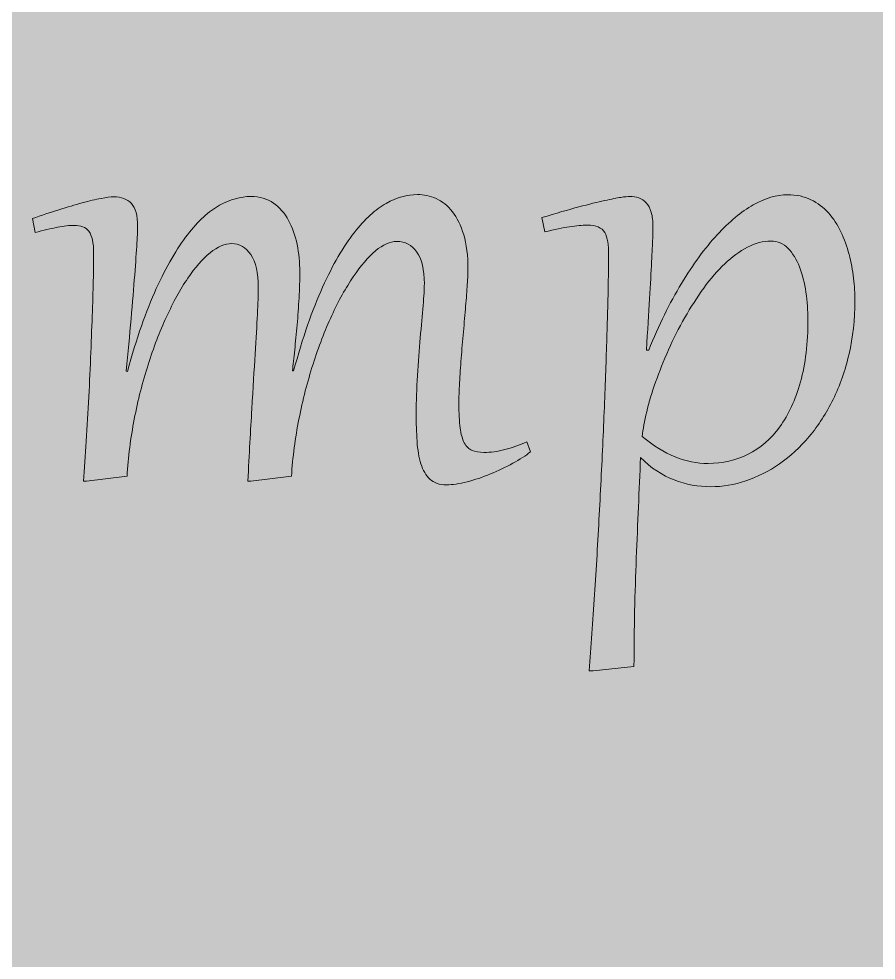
# Model space of a CAD drawing. Extents: x -4214 to -1795, y -2227 to -856.
# Drawn here: x -2898.6 to -2809.6, y -1786.5 to -1688.8 of the extents above; entities that cross this region are included whole.
import ezdxf

# ---------------------------------------------------------------- set-up
doc = ezdxf.new("R2010")
doc.units = 0
doc.header["$MEASUREMENT"] = 0
doc.layers.add('Layer 1', color=7, linetype='Continuous')

# ---------------------------------------------------------------- blocks, each defined once
blk = doc.blocks.new('block 14')
at = {"layer": 'Layer 1', "true_color": 0x2a3f49}
h = blk.add_hatch(color=149, dxfattribs=at)
h.dxf.hatch_style = 2
edge = h.paths.add_edge_path()
edge.add_spline(control_points=[(-2897.211, -1709.502), (-2896.259, -1709.169), (-2895.343, -1708.862), (-2894.462, -1708.586), (-2893.584, -1708.314), (-2892.775, -1708.074), (-2892.038, -1707.874), (-2891.298, -1707.669), (-2890.648, -1707.516), (-2890.082, -1707.408), (-2889.519, -1707.301), (-2889.076, -1707.249), (-2888.753, -1707.249), (-2887.975, -1707.249), (-2887.368, -1707.48), (-2886.931, -1707.941), (-2886.496, -1708.406), (-2886.278, -1709.2), (-2886.278, -1710.331), (-2886.278, -1710.598), (-2886.304, -1711.171), (-2886.357, -1712.052), (-2886.411, -1712.932), (-2886.488, -1714.033), (-2886.588, -1715.364), (-2886.69, -1716.695), (-2886.813, -1718.211), (-2886.961, -1719.916), (-2887.11, -1721.621), (-2887.276, -1723.433), (-2887.466, -1725.353), (-2887.466, -1725.353), (-2887.343, -1725.373), (-2887.343, -1725.373), (-2886.403, -1721.964), (-2885.405, -1719.102), (-2884.343, -1716.782), (-2883.283, -1714.468), (-2882.203, -1712.6), (-2881.102, -1711.176), (-2880.001, -1709.753), (-2878.893, -1708.734), (-2877.779, -1708.125), (-2876.663, -1707.516), (-2875.583, -1707.208), (-2874.536, -1707.208), (-2873.609, -1707.208), (-2872.823, -1707.439), (-2872.181, -1707.894), (-2871.535, -1708.35), (-2871.011, -1708.949), (-2870.609, -1709.686), (-2870.207, -1710.424), (-2869.91, -1711.258), (-2869.723, -1712.19), (-2869.534, -1713.127), (-2869.441, -1714.074), (-2869.441, -1715.042), (-2869.441, -1715.886), (-2869.467, -1716.782), (-2869.521, -1717.73), (-2869.575, -1718.677), (-2869.641, -1719.609), (-2869.723, -1720.53), (-2869.802, -1721.452), (-2869.887, -1722.322), (-2869.974, -1723.146), (-2870.061, -1723.976), (-2870.138, -1724.698), (-2870.207, -1725.312), (-2870.207, -1725.312), (-2870.084, -1725.333), (-2870.084, -1725.333), (-2869.145, -1721.872), (-2868.141, -1718.963), (-2867.074, -1716.624), (-2866.006, -1714.279), (-2864.921, -1712.395), (-2863.812, -1710.971), (-2862.704, -1709.553), (-2861.593, -1708.534), (-2860.479, -1707.925), (-2859.366, -1707.311), (-2858.283, -1707.009), (-2857.236, -1707.009), (-2856.565, -1707.009), (-2855.915, -1707.147), (-2855.283, -1707.429), (-2854.653, -1707.71), (-2854.092, -1708.166), (-2853.601, -1708.79), (-2853.112, -1709.415), (-2852.718, -1710.214), (-2852.423, -1711.197), (-2852.129, -1712.175), (-2851.98, -1713.357), (-2851.98, -1714.74), (-2851.98, -1715.129), (-2852.003, -1715.661), (-2852.049, -1716.342), (-2852.098, -1717.018), (-2852.154, -1717.776), (-2852.221, -1718.605), (-2852.29, -1719.44), (-2852.367, -1720.32), (-2852.454, -1721.257), (-2852.541, -1722.189), (-2852.618, -1723.105), (-2852.684, -1724.001), (-2852.753, -1724.902), (-2852.81, -1725.757), (-2852.856, -1726.572), (-2852.905, -1727.386), (-2852.928, -1728.087), (-2852.928, -1728.676), (-2852.928, -1729.725), (-2852.884, -1730.575), (-2852.797, -1731.236), (-2852.707, -1731.891), (-2852.564, -1732.413), (-2852.362, -1732.792), (-2852.162, -1733.176), (-2851.893, -1733.437), (-2851.558, -1733.581), (-2851.223, -1733.719), (-2850.813, -1733.79), (-2850.329, -1733.79), (-2849.63, -1733.79), (-2848.906, -1733.693), (-2848.153, -1733.499), (-2847.403, -1733.304), (-2846.643, -1733.033), (-2845.878, -1732.685), (-2845.878, -1732.685), (-2845.496, -1733.729), (-2845.496, -1733.729), (-2845.98, -1734.118), (-2846.589, -1734.517), (-2847.329, -1734.917), (-2848.066, -1735.321), (-2848.842, -1735.69), (-2849.653, -1736.028), (-2850.467, -1736.361), (-2851.276, -1736.632), (-2852.08, -1736.842), (-2852.887, -1737.052), (-2853.598, -1737.154), (-2854.215, -1737.154), (-2854.94, -1737.154), (-2855.51, -1736.96), (-2855.928, -1736.57), (-2856.342, -1736.181), (-2856.655, -1735.649), (-2856.865, -1734.978), (-2857.072, -1734.308), (-2857.205, -1733.524), (-2857.267, -1732.623), (-2857.328, -1731.722), (-2857.356, -1730.76), (-2857.356, -1729.725), (-2857.356, -1728.476), (-2857.313, -1727.165), (-2857.226, -1725.798), (-2857.139, -1724.426), (-2857.041, -1723.126), (-2856.934, -1721.887), (-2856.826, -1720.653), (-2856.729, -1719.537), (-2856.642, -1718.539), (-2856.555, -1717.535), (-2856.511, -1716.782), (-2856.511, -1716.27), (-2856.511, -1714.806), (-2856.77, -1713.711), (-2857.287, -1712.978), (-2857.804, -1712.246), (-2858.506, -1711.878), (-2859.391, -1711.878), (-2860.075, -1711.878), (-2860.804, -1712.205), (-2861.577, -1712.856), (-2862.348, -1713.506), (-2863.121, -1714.407), (-2863.892, -1715.543), (-2864.665, -1716.685), (-2865.41, -1718.032), (-2866.129, -1719.583), (-2866.846, -1721.134), (-2867.493, -1722.814), (-2868.072, -1724.626), (-2868.648, -1726.438), (-2869.134, -1728.338), (-2869.531, -1730.319), (-2869.928, -1732.295), (-2870.186, -1734.282), (-2870.307, -1736.268), (-2870.307, -1736.268), (-2874.515, -1736.791), (-2874.515, -1736.791), (-2874.515, -1736.791), (-2874.838, -1736.77), (-2874.838, -1736.77), (-2874.689, -1733.954), (-2874.554, -1731.456), (-2874.426, -1729.28), (-2874.298, -1727.104), (-2874.182, -1725.205), (-2874.083, -1723.582), (-2873.983, -1721.959), (-2873.901, -1720.581), (-2873.842, -1719.455), (-2873.781, -1718.323), (-2873.75, -1717.392), (-2873.75, -1716.654), (-2873.75, -1715.149), (-2874.008, -1714.013), (-2874.525, -1713.25), (-2875.043, -1712.487), (-2875.703, -1712.103), (-2876.509, -1712.103), (-2877.221, -1712.103), (-2877.969, -1712.42), (-2878.754, -1713.06), (-2879.54, -1713.695), (-2880.316, -1714.581), (-2881.081, -1715.707), (-2881.847, -1716.834), (-2882.581, -1718.165), (-2883.285, -1719.706), (-2883.992, -1721.242), (-2884.629, -1722.901), (-2885.2, -1724.687), (-2885.771, -1726.474), (-2886.247, -1728.353), (-2886.629, -1730.329), (-2887.013, -1732.301), (-2887.264, -1734.282), (-2887.384, -1736.268), (-2887.384, -1736.268), (-2891.592, -1736.791), (-2891.592, -1736.791), (-2891.592, -1736.791), (-2891.915, -1736.77), (-2891.915, -1736.77), (-2891.807, -1735.495), (-2891.708, -1734.108), (-2891.613, -1732.603), (-2891.521, -1731.097), (-2891.431, -1729.572), (-2891.352, -1728.02), (-2891.272, -1726.469), (-2891.201, -1724.933), (-2891.139, -1723.407), (-2891.08, -1721.887), (-2891.027, -1720.464), (-2890.978, -1719.143), (-2890.932, -1717.817), (-2890.899, -1716.634), (-2890.878, -1715.584), (-2890.858, -1714.54), (-2890.847, -1713.711), (-2890.847, -1713.106), (-2890.847, -1712.559), (-2890.888, -1712.093), (-2890.97, -1711.719), (-2891.05, -1711.345), (-2891.175, -1711.043), (-2891.341, -1710.823), (-2891.51, -1710.603), (-2891.72, -1710.444), (-2891.976, -1710.352), (-2892.232, -1710.255), (-2892.534, -1710.209), (-2892.883, -1710.209), (-2893.366, -1710.209), (-2893.942, -1710.275), (-2894.613, -1710.408), (-2895.286, -1710.547), (-2896.052, -1710.726), (-2896.909, -1710.956), (-2896.909, -1710.956), (-2897.211, -1709.502), (-2897.211, -1709.502)], knot_values=[0, 0, 0, 0, 1, 1, 1, 2, 2, 2, 3, 3, 3, 4, 4, 4, 5, 5, 5, 6, 6, 6, 7, 7, 7, 8, 8, 8, 9, 9, 9, 10, 10, 10, 11, 11, 11, 12, 12, 12, 13, 13, 13, 14, 14, 14, 15, 15, 15, 16, 16, 16, 17, 17, 17, 18, 18, 18, 19, 19, 19, 20, 20, 20, 21, 21, 21, 22, 22, 22, 23, 23, 23, 24, 24, 24, 25, 25, 25, 26, 26, 26, 27, 27, 27, 28, 28, 28, 29, 29, 29, 30, 30, 30, 31, 31, 31, 32, 32, 32, 33, 33, 33, 34, 34, 34, 35, 35, 35, 36, 36, 36, 37, 37, 37, 38, 38, 38, 39, 39, 39, 40, 40, 40, 41, 41, 41, 42, 42, 42, 43, 43, 43, 44, 44, 44, 45, 45, 45, 46, 46, 46, 47, 47, 47, 48, 48, 48, 49, 49, 49, 50, 50, 50, 51, 51, 51, 52, 52, 52, 53, 53, 53, 54, 54, 54, 55, 55, 55, 56, 56, 56, 57, 57, 57, 58, 58, 58, 59, 59, 59, 60, 60, 60, 61, 61, 61, 62, 62, 62, 63, 63, 63, 64, 64, 64, 65, 65, 65, 66, 66, 66, 67, 67, 67, 68, 68, 68, 69, 69, 69, 70, 70, 70, 71, 71, 71, 72, 72, 72, 73, 73, 73, 74, 74, 74, 75, 75, 75, 76, 76, 76, 77, 77, 77, 78, 78, 78, 79, 79, 79, 80, 80, 80, 81, 81, 81, 82, 82, 82, 83, 83, 83, 84, 84, 84, 85, 85, 85, 86, 86, 86, 87, 87, 87, 88, 88, 88, 89, 89, 89, 90, 90, 90, 91, 91, 91, 92, 92, 92, 93, 93, 93, 94, 94, 94, 94], degree=3, periodic=1)
h = blk.add_hatch(color=149, dxfattribs=at)
h.dxf.hatch_style = 2
edge = h.paths.add_edge_path()
edge.add_spline(control_points=[(-2844.311, -1709.405), (-2842.808, -1708.949), (-2841.526, -1708.575), (-2840.466, -1708.294), (-2839.404, -1708.012), (-2838.515, -1707.792), (-2837.796, -1707.633), (-2837.079, -1707.469), (-2836.513, -1707.357), (-2836.104, -1707.301), (-2835.694, -1707.239), (-2835.39, -1707.208), (-2835.187, -1707.208), (-2834.852, -1707.208), (-2834.537, -1707.26), (-2834.243, -1707.357), (-2833.946, -1707.459), (-2833.687, -1707.633), (-2833.467, -1707.874), (-2833.244, -1708.115), (-2833.073, -1708.442), (-2832.953, -1708.852), (-2832.832, -1709.261), (-2832.771, -1709.763), (-2832.771, -1710.367), (-2832.771, -1710.572), (-2832.781, -1710.966), (-2832.802, -1711.56), (-2832.822, -1712.149), (-2832.86, -1712.963), (-2832.912, -1714.002), (-2832.965, -1715.047), (-2833.037, -1716.322), (-2833.124, -1717.832), (-2833.211, -1719.342), (-2833.324, -1721.119), (-2833.457, -1723.157), (-2833.457, -1723.157), (-2833.214, -1723.177), (-2833.214, -1723.177), (-2832.167, -1720.571), (-2831.038, -1718.267), (-2829.822, -1716.26), (-2828.606, -1714.253), (-2827.372, -1712.564), (-2826.115, -1711.197), (-2824.861, -1709.825), (-2823.609, -1708.79), (-2822.36, -1708.084), (-2821.11, -1707.377), (-2819.923, -1707.029), (-2818.796, -1707.029), (-2817.882, -1707.029), (-2817.076, -1707.198), (-2816.38, -1707.541), (-2815.681, -1707.884), (-2815.074, -1708.34), (-2814.557, -1708.908), (-2814.04, -1709.482), (-2813.607, -1710.137), (-2813.257, -1710.884), (-2812.909, -1711.627), (-2812.627, -1712.405), (-2812.412, -1713.219), (-2812.197, -1714.033), (-2812.043, -1714.852), (-2811.949, -1715.687), (-2811.854, -1716.521), (-2811.808, -1717.3), (-2811.808, -1718.021), (-2811.808, -1719.998), (-2812.007, -1721.841), (-2812.412, -1723.561), (-2812.814, -1725.281), (-2813.364, -1726.853), (-2814.063, -1728.282), (-2814.762, -1729.715), (-2815.586, -1730.99), (-2816.541, -1732.121), (-2817.493, -1733.248), (-2818.522, -1734.2), (-2819.631, -1734.968), (-2820.739, -1735.741), (-2821.902, -1736.33), (-2823.115, -1736.739), (-2824.331, -1737.149), (-2825.549, -1737.354), (-2826.77, -1737.354), (-2828.073, -1737.354), (-2829.341, -1737.118), (-2830.577, -1736.652), (-2831.811, -1736.181), (-2832.973, -1735.403), (-2834.061, -1734.313), (-2834.21, -1737.687), (-2834.355, -1741.163), (-2834.504, -1744.757), (-2834.652, -1748.346), (-2834.732, -1752.099), (-2834.745, -1756.005), (-2834.745, -1756.005), (-2838.974, -1756.487), (-2838.974, -1756.487), (-2838.974, -1756.487), (-2839.398, -1756.466), (-2839.398, -1756.466), (-2839.196, -1753.957), (-2839.009, -1751.321), (-2838.833, -1748.561), (-2838.659, -1745.807), (-2838.497, -1743.037), (-2838.351, -1740.257), (-2838.203, -1737.477), (-2838.067, -1734.743), (-2837.947, -1732.05), (-2837.827, -1729.357), (-2837.727, -1726.833), (-2837.645, -1724.467), (-2837.566, -1722.102), (-2837.502, -1719.962), (-2837.453, -1718.032), (-2837.407, -1716.107), (-2837.384, -1714.509), (-2837.384, -1713.25), (-2837.384, -1712.738), (-2837.412, -1712.292), (-2837.463, -1711.908), (-2837.517, -1711.53), (-2837.622, -1711.207), (-2837.775, -1710.956), (-2837.932, -1710.7), (-2838.157, -1710.506), (-2838.451, -1710.378), (-2838.746, -1710.255), (-2839.135, -1710.188), (-2839.619, -1710.188), (-2840.115, -1710.188), (-2840.719, -1710.244), (-2841.431, -1710.352), (-2842.143, -1710.459), (-2843.003, -1710.639), (-2844.009, -1710.895), (-2844.009, -1710.895), (-2844.311, -1709.405), (-2844.311, -1709.405)], knot_values=[0, 0, 0, 0, 1, 1, 1, 2, 2, 2, 3, 3, 3, 4, 4, 4, 5, 5, 5, 6, 6, 6, 7, 7, 7, 8, 8, 8, 9, 9, 9, 10, 10, 10, 11, 11, 11, 12, 12, 12, 13, 13, 13, 14, 14, 14, 15, 15, 15, 16, 16, 16, 17, 17, 17, 18, 18, 18, 19, 19, 19, 20, 20, 20, 21, 21, 21, 22, 22, 22, 23, 23, 23, 24, 24, 24, 25, 25, 25, 26, 26, 26, 27, 27, 27, 28, 28, 28, 29, 29, 29, 30, 30, 30, 31, 31, 31, 32, 32, 32, 33, 33, 33, 34, 34, 34, 35, 35, 35, 36, 36, 36, 37, 37, 37, 38, 38, 38, 39, 39, 39, 40, 40, 40, 41, 41, 41, 42, 42, 42, 43, 43, 43, 44, 44, 44, 45, 45, 45, 46, 46, 46, 47, 47, 47, 48, 48, 48, 48], degree=3, periodic=1)
edge = h.paths.add_edge_path()
edge.add_spline(control_points=[(-2833.879, -1732.121), (-2832.738, -1733.089), (-2831.601, -1733.801), (-2830.467, -1734.256), (-2829.33, -1734.712), (-2828.194, -1734.937), (-2827.052, -1734.937), (-2825.549, -1734.937), (-2824.162, -1734.62), (-2822.895, -1733.985), (-2821.625, -1733.345), (-2820.532, -1732.393), (-2819.61, -1731.133), (-2818.691, -1729.869), (-2817.972, -1728.312), (-2817.455, -1726.449), (-2816.94, -1724.59), (-2816.682, -1722.435), (-2816.682, -1719.977), (-2816.682, -1719.061), (-2816.751, -1718.124), (-2816.892, -1717.156), (-2817.033, -1716.189), (-2817.255, -1715.313), (-2817.557, -1714.53), (-2817.859, -1713.741), (-2818.256, -1713.096), (-2818.745, -1712.594), (-2819.237, -1712.093), (-2819.831, -1711.842), (-2820.527, -1711.842), (-2821.346, -1711.842), (-2822.157, -1712.052), (-2822.964, -1712.477), (-2823.77, -1712.896), (-2824.551, -1713.47), (-2825.311, -1714.187), (-2826.069, -1714.903), (-2826.799, -1715.748), (-2827.495, -1716.716), (-2828.194, -1717.678), (-2828.852, -1718.702), (-2829.469, -1719.783), (-2830.086, -1720.868), (-2830.651, -1721.979), (-2831.161, -1723.126), (-2831.67, -1724.278), (-2832.118, -1725.394), (-2832.5, -1726.479), (-2832.883, -1727.57), (-2833.191, -1728.594), (-2833.426, -1729.561), (-2833.662, -1730.529), (-2833.813, -1731.384), (-2833.879, -1732.121)], knot_values=[0, 0, 0, 0, 1, 1, 1, 2, 2, 2, 3, 3, 3, 4, 4, 4, 5, 5, 5, 6, 6, 6, 7, 7, 7, 8, 8, 8, 9, 9, 9, 10, 10, 10, 11, 11, 11, 12, 12, 12, 13, 13, 13, 14, 14, 14, 15, 15, 15, 16, 16, 16, 17, 17, 17, 18, 18, 18, 18], degree=3, periodic=1)
at = {"layer": 'Layer 1', "lineweight": 0}
for points, knots in [([(-2897.211, -1709.502), (-2896.259, -1709.169), (-2895.343, -1708.862), (-2894.462, -1708.586), (-2893.584, -1708.314), (-2892.775, -1708.074), (-2892.038, -1707.874), (-2891.298, -1707.669), (-2890.648, -1707.516), (-2890.082, -1707.408), (-2889.519, -1707.301), (-2889.076, -1707.249), (-2888.753, -1707.249), (-2887.975, -1707.249), (-2887.368, -1707.48), (-2886.931, -1707.941), (-2886.496, -1708.406), (-2886.278, -1709.2), (-2886.278, -1710.331), (-2886.278, -1710.598), (-2886.304, -1711.171), (-2886.357, -1712.052), (-2886.411, -1712.932), (-2886.488, -1714.033), (-2886.588, -1715.364), (-2886.69, -1716.695), (-2886.813, -1718.211), (-2886.961, -1719.916), (-2887.11, -1721.621), (-2887.276, -1723.433), (-2887.466, -1725.353), (-2887.466, -1725.353), (-2887.343, -1725.373), (-2887.343, -1725.373), (-2886.403, -1721.964), (-2885.405, -1719.102), (-2884.343, -1716.782), (-2883.283, -1714.468), (-2882.203, -1712.6), (-2881.102, -1711.176), (-2880.001, -1709.753), (-2878.893, -1708.734), (-2877.779, -1708.125), (-2876.663, -1707.516), (-2875.583, -1707.208), (-2874.536, -1707.208), (-2873.609, -1707.208), (-2872.823, -1707.439), (-2872.181, -1707.894), (-2871.535, -1708.35), (-2871.011, -1708.949), (-2870.609, -1709.686), (-2870.207, -1710.424), (-2869.91, -1711.258), (-2869.723, -1712.19), (-2869.534, -1713.127), (-2869.441, -1714.074), (-2869.441, -1715.042), (-2869.441, -1715.886), (-2869.467, -1716.782), (-2869.521, -1717.73), (-2869.575, -1718.677), (-2869.641, -1719.609), (-2869.723, -1720.53), (-2869.802, -1721.452), (-2869.887, -1722.322), (-2869.974, -1723.146), (-2870.061, -1723.976), (-2870.138, -1724.698), (-2870.207, -1725.312), (-2870.207, -1725.312), (-2870.084, -1725.333), (-2870.084, -1725.333), (-2869.145, -1721.872), (-2868.141, -1718.963), (-2867.074, -1716.624), (-2866.006, -1714.279), (-2864.921, -1712.395), (-2863.812, -1710.971), (-2862.704, -1709.553), (-2861.593, -1708.534), (-2860.479, -1707.925), (-2859.366, -1707.311), (-2858.283, -1707.009), (-2857.236, -1707.009), (-2856.565, -1707.009), (-2855.915, -1707.147), (-2855.283, -1707.429), (-2854.653, -1707.71), (-2854.092, -1708.166), (-2853.601, -1708.79), (-2853.112, -1709.415), (-2852.718, -1710.214), (-2852.423, -1711.197), (-2852.129, -1712.175), (-2851.98, -1713.357), (-2851.98, -1714.74), (-2851.98, -1715.129), (-2852.003, -1715.661), (-2852.049, -1716.342), (-2852.098, -1717.018), (-2852.154, -1717.776), (-2852.221, -1718.605), (-2852.29, -1719.44), (-2852.367, -1720.32), (-2852.454, -1721.257), (-2852.541, -1722.189), (-2852.618, -1723.105), (-2852.684, -1724.001), (-2852.753, -1724.902), (-2852.81, -1725.757), (-2852.856, -1726.572), (-2852.905, -1727.386), (-2852.928, -1728.087), (-2852.928, -1728.676), (-2852.928, -1729.725), (-2852.884, -1730.575), (-2852.797, -1731.236), (-2852.707, -1731.891), (-2852.564, -1732.413), (-2852.362, -1732.792), (-2852.162, -1733.176), (-2851.893, -1733.437), (-2851.558, -1733.581), (-2851.223, -1733.719), (-2850.813, -1733.79), (-2850.329, -1733.79), (-2849.63, -1733.79), (-2848.906, -1733.693), (-2848.153, -1733.499), (-2847.403, -1733.304), (-2846.643, -1733.033), (-2845.878, -1732.685), (-2845.878, -1732.685), (-2845.496, -1733.729), (-2845.496, -1733.729), (-2845.98, -1734.118), (-2846.589, -1734.517), (-2847.329, -1734.917), (-2848.066, -1735.321), (-2848.842, -1735.69), (-2849.653, -1736.028), (-2850.467, -1736.361), (-2851.276, -1736.632), (-2852.08, -1736.842), (-2852.887, -1737.052), (-2853.598, -1737.154), (-2854.215, -1737.154), (-2854.94, -1737.154), (-2855.51, -1736.96), (-2855.928, -1736.57), (-2856.342, -1736.181), (-2856.655, -1735.649), (-2856.865, -1734.978), (-2857.072, -1734.308), (-2857.205, -1733.524), (-2857.267, -1732.623), (-2857.328, -1731.722), (-2857.356, -1730.76), (-2857.356, -1729.725), (-2857.356, -1728.476), (-2857.313, -1727.165), (-2857.226, -1725.798), (-2857.139, -1724.426), (-2857.041, -1723.126), (-2856.934, -1721.887), (-2856.826, -1720.653), (-2856.729, -1719.537), (-2856.642, -1718.539), (-2856.555, -1717.535), (-2856.511, -1716.782), (-2856.511, -1716.27), (-2856.511, -1714.806), (-2856.77, -1713.711), (-2857.287, -1712.978), (-2857.804, -1712.246), (-2858.506, -1711.878), (-2859.391, -1711.878), (-2860.075, -1711.878), (-2860.804, -1712.205), (-2861.577, -1712.856), (-2862.348, -1713.506), (-2863.121, -1714.407), (-2863.892, -1715.543), (-2864.665, -1716.685), (-2865.41, -1718.032), (-2866.129, -1719.583), (-2866.846, -1721.134), (-2867.493, -1722.814), (-2868.072, -1724.626), (-2868.648, -1726.438), (-2869.134, -1728.338), (-2869.531, -1730.319), (-2869.928, -1732.295), (-2870.186, -1734.282), (-2870.307, -1736.268), (-2870.307, -1736.268), (-2874.515, -1736.791), (-2874.515, -1736.791), (-2874.515, -1736.791), (-2874.838, -1736.77), (-2874.838, -1736.77), (-2874.689, -1733.954), (-2874.554, -1731.456), (-2874.426, -1729.28), (-2874.298, -1727.104), (-2874.182, -1725.205), (-2874.083, -1723.582), (-2873.983, -1721.959), (-2873.901, -1720.581), (-2873.842, -1719.455), (-2873.781, -1718.323), (-2873.75, -1717.392), (-2873.75, -1716.654), (-2873.75, -1715.149), (-2874.008, -1714.013), (-2874.525, -1713.25), (-2875.043, -1712.487), (-2875.703, -1712.103), (-2876.509, -1712.103), (-2877.221, -1712.103), (-2877.969, -1712.42), (-2878.754, -1713.06), (-2879.54, -1713.695), (-2880.316, -1714.581), (-2881.081, -1715.707), (-2881.847, -1716.834), (-2882.581, -1718.165), (-2883.285, -1719.706), (-2883.992, -1721.242), (-2884.629, -1722.901), (-2885.2, -1724.687), (-2885.771, -1726.474), (-2886.247, -1728.353), (-2886.629, -1730.329), (-2887.013, -1732.301), (-2887.264, -1734.282), (-2887.384, -1736.268), (-2887.384, -1736.268), (-2891.592, -1736.791), (-2891.592, -1736.791), (-2891.592, -1736.791), (-2891.915, -1736.77), (-2891.915, -1736.77), (-2891.807, -1735.495), (-2891.708, -1734.108), (-2891.613, -1732.603), (-2891.521, -1731.097), (-2891.431, -1729.572), (-2891.352, -1728.02), (-2891.272, -1726.469), (-2891.201, -1724.933), (-2891.139, -1723.407), (-2891.08, -1721.887), (-2891.027, -1720.464), (-2890.978, -1719.143), (-2890.932, -1717.817), (-2890.899, -1716.634), (-2890.878, -1715.584), (-2890.858, -1714.54), (-2890.847, -1713.711), (-2890.847, -1713.106), (-2890.847, -1712.559), (-2890.888, -1712.093), (-2890.97, -1711.719), (-2891.05, -1711.345), (-2891.175, -1711.043), (-2891.341, -1710.823), (-2891.51, -1710.603), (-2891.72, -1710.444), (-2891.976, -1710.352), (-2892.232, -1710.255), (-2892.534, -1710.209), (-2892.883, -1710.209), (-2893.366, -1710.209), (-2893.942, -1710.275), (-2894.613, -1710.408), (-2895.286, -1710.547), (-2896.052, -1710.726), (-2896.909, -1710.956), (-2896.909, -1710.956), (-2897.211, -1709.502), (-2897.211, -1709.502)], [0, 0, 0, 0, 1, 1, 1, 2, 2, 2, 3, 3, 3, 4, 4, 4, 5, 5, 5, 6, 6, 6, 7, 7, 7, 8, 8, 8, 9, 9, 9, 10, 10, 10, 11, 11, 11, 12, 12, 12, 13, 13, 13, 14, 14, 14, 15, 15, 15, 16, 16, 16, 17, 17, 17, 18, 18, 18, 19, 19, 19, 20, 20, 20, 21, 21, 21, 22, 22, 22, 23, 23, 23, 24, 24, 24, 25, 25, 25, 26, 26, 26, 27, 27, 27, 28, 28, 28, 29, 29, 29, 30, 30, 30, 31, 31, 31, 32, 32, 32, 33, 33, 33, 34, 34, 34, 35, 35, 35, 36, 36, 36, 37, 37, 37, 38, 38, 38, 39, 39, 39, 40, 40, 40, 41, 41, 41, 42, 42, 42, 43, 43, 43, 44, 44, 44, 45, 45, 45, 46, 46, 46, 47, 47, 47, 48, 48, 48, 49, 49, 49, 50, 50, 50, 51, 51, 51, 52, 52, 52, 53, 53, 53, 54, 54, 54, 55, 55, 55, 56, 56, 56, 57, 57, 57, 58, 58, 58, 59, 59, 59, 60, 60, 60, 61, 61, 61, 62, 62, 62, 63, 63, 63, 64, 64, 64, 65, 65, 65, 66, 66, 66, 67, 67, 67, 68, 68, 68, 69, 69, 69, 70, 70, 70, 71, 71, 71, 72, 72, 72, 73, 73, 73, 74, 74, 74, 75, 75, 75, 76, 76, 76, 77, 77, 77, 78, 78, 78, 79, 79, 79, 80, 80, 80, 81, 81, 81, 82, 82, 82, 83, 83, 83, 84, 84, 84, 85, 85, 85, 86, 86, 86, 87, 87, 87, 88, 88, 88, 89, 89, 89, 90, 90, 90, 91, 91, 91, 92, 92, 92, 93, 93, 93, 94, 94, 94, 94]), ([(-2844.311, -1709.405), (-2842.808, -1708.949), (-2841.526, -1708.575), (-2840.466, -1708.294), (-2839.404, -1708.012), (-2838.515, -1707.792), (-2837.796, -1707.633), (-2837.079, -1707.469), (-2836.513, -1707.357), (-2836.104, -1707.301), (-2835.694, -1707.239), (-2835.39, -1707.208), (-2835.187, -1707.208), (-2834.852, -1707.208), (-2834.537, -1707.26), (-2834.243, -1707.357), (-2833.946, -1707.459), (-2833.687, -1707.633), (-2833.467, -1707.874), (-2833.244, -1708.115), (-2833.073, -1708.442), (-2832.953, -1708.852), (-2832.832, -1709.261), (-2832.771, -1709.763), (-2832.771, -1710.367), (-2832.771, -1710.572), (-2832.781, -1710.966), (-2832.802, -1711.56), (-2832.822, -1712.149), (-2832.86, -1712.963), (-2832.912, -1714.002), (-2832.965, -1715.047), (-2833.037, -1716.322), (-2833.124, -1717.832), (-2833.211, -1719.342), (-2833.324, -1721.119), (-2833.457, -1723.157), (-2833.457, -1723.157), (-2833.214, -1723.177), (-2833.214, -1723.177), (-2832.167, -1720.571), (-2831.038, -1718.267), (-2829.822, -1716.26), (-2828.606, -1714.253), (-2827.372, -1712.564), (-2826.115, -1711.197), (-2824.861, -1709.825), (-2823.609, -1708.79), (-2822.36, -1708.084), (-2821.11, -1707.377), (-2819.923, -1707.029), (-2818.796, -1707.029), (-2817.882, -1707.029), (-2817.076, -1707.198), (-2816.38, -1707.541), (-2815.681, -1707.884), (-2815.074, -1708.34), (-2814.557, -1708.908), (-2814.04, -1709.482), (-2813.607, -1710.137), (-2813.257, -1710.884), (-2812.909, -1711.627), (-2812.627, -1712.405), (-2812.412, -1713.219), (-2812.197, -1714.033), (-2812.043, -1714.852), (-2811.949, -1715.687), (-2811.854, -1716.521), (-2811.808, -1717.3), (-2811.808, -1718.021), (-2811.808, -1719.998), (-2812.007, -1721.841), (-2812.412, -1723.561), (-2812.814, -1725.281), (-2813.364, -1726.853), (-2814.063, -1728.282), (-2814.762, -1729.715), (-2815.586, -1730.99), (-2816.541, -1732.121), (-2817.493, -1733.248), (-2818.522, -1734.2), (-2819.631, -1734.968), (-2820.739, -1735.741), (-2821.902, -1736.33), (-2823.115, -1736.739), (-2824.331, -1737.149), (-2825.549, -1737.354), (-2826.77, -1737.354), (-2828.073, -1737.354), (-2829.341, -1737.118), (-2830.577, -1736.652), (-2831.811, -1736.181), (-2832.973, -1735.403), (-2834.061, -1734.313), (-2834.21, -1737.687), (-2834.355, -1741.163), (-2834.504, -1744.757), (-2834.652, -1748.346), (-2834.732, -1752.099), (-2834.745, -1756.005), (-2834.745, -1756.005), (-2838.974, -1756.487), (-2838.974, -1756.487), (-2838.974, -1756.487), (-2839.398, -1756.466), (-2839.398, -1756.466), (-2839.196, -1753.957), (-2839.009, -1751.321), (-2838.833, -1748.561), (-2838.659, -1745.807), (-2838.497, -1743.037), (-2838.351, -1740.257), (-2838.203, -1737.477), (-2838.067, -1734.743), (-2837.947, -1732.05), (-2837.827, -1729.357), (-2837.727, -1726.833), (-2837.645, -1724.467), (-2837.566, -1722.102), (-2837.502, -1719.962), (-2837.453, -1718.032), (-2837.407, -1716.107), (-2837.384, -1714.509), (-2837.384, -1713.25), (-2837.384, -1712.738), (-2837.412, -1712.292), (-2837.463, -1711.908), (-2837.517, -1711.53), (-2837.622, -1711.207), (-2837.775, -1710.956), (-2837.932, -1710.7), (-2838.157, -1710.506), (-2838.451, -1710.378), (-2838.746, -1710.255), (-2839.135, -1710.188), (-2839.619, -1710.188), (-2840.115, -1710.188), (-2840.719, -1710.244), (-2841.431, -1710.352), (-2842.143, -1710.459), (-2843.003, -1710.639), (-2844.009, -1710.895), (-2844.009, -1710.895), (-2844.311, -1709.405), (-2844.311, -1709.405)], [0, 0, 0, 0, 1, 1, 1, 2, 2, 2, 3, 3, 3, 4, 4, 4, 5, 5, 5, 6, 6, 6, 7, 7, 7, 8, 8, 8, 9, 9, 9, 10, 10, 10, 11, 11, 11, 12, 12, 12, 13, 13, 13, 14, 14, 14, 15, 15, 15, 16, 16, 16, 17, 17, 17, 18, 18, 18, 19, 19, 19, 20, 20, 20, 21, 21, 21, 22, 22, 22, 23, 23, 23, 24, 24, 24, 25, 25, 25, 26, 26, 26, 27, 27, 27, 28, 28, 28, 29, 29, 29, 30, 30, 30, 31, 31, 31, 32, 32, 32, 33, 33, 33, 34, 34, 34, 35, 35, 35, 36, 36, 36, 37, 37, 37, 38, 38, 38, 39, 39, 39, 40, 40, 40, 41, 41, 41, 42, 42, 42, 43, 43, 43, 44, 44, 44, 45, 45, 45, 46, 46, 46, 47, 47, 47, 48, 48, 48, 48]), ([(-2833.879, -1732.121), (-2832.738, -1733.089), (-2831.601, -1733.801), (-2830.467, -1734.256), (-2829.33, -1734.712), (-2828.194, -1734.937), (-2827.052, -1734.937), (-2825.549, -1734.937), (-2824.162, -1734.62), (-2822.895, -1733.985), (-2821.625, -1733.345), (-2820.532, -1732.393), (-2819.61, -1731.133), (-2818.691, -1729.869), (-2817.972, -1728.312), (-2817.455, -1726.449), (-2816.94, -1724.59), (-2816.682, -1722.435), (-2816.682, -1719.977), (-2816.682, -1719.061), (-2816.751, -1718.124), (-2816.892, -1717.156), (-2817.033, -1716.189), (-2817.255, -1715.313), (-2817.557, -1714.53), (-2817.859, -1713.741), (-2818.256, -1713.096), (-2818.745, -1712.594), (-2819.237, -1712.093), (-2819.831, -1711.842), (-2820.527, -1711.842), (-2821.346, -1711.842), (-2822.157, -1712.052), (-2822.964, -1712.477), (-2823.77, -1712.896), (-2824.551, -1713.47), (-2825.311, -1714.187), (-2826.069, -1714.903), (-2826.799, -1715.748), (-2827.495, -1716.716), (-2828.194, -1717.678), (-2828.852, -1718.702), (-2829.469, -1719.783), (-2830.086, -1720.868), (-2830.651, -1721.979), (-2831.161, -1723.126), (-2831.67, -1724.278), (-2832.118, -1725.394), (-2832.5, -1726.479), (-2832.883, -1727.57), (-2833.191, -1728.594), (-2833.426, -1729.561), (-2833.662, -1730.529), (-2833.813, -1731.384), (-2833.879, -1732.121)], [0, 0, 0, 0, 1, 1, 1, 2, 2, 2, 3, 3, 3, 4, 4, 4, 5, 5, 5, 6, 6, 6, 7, 7, 7, 8, 8, 8, 9, 9, 9, 10, 10, 10, 11, 11, 11, 12, 12, 12, 13, 13, 13, 14, 14, 14, 15, 15, 15, 16, 16, 16, 17, 17, 17, 18, 18, 18, 18])]:
    blk.add_open_spline(points, degree=3, knots=knots, dxfattribs=at)
blk = doc.blocks.new('block 13')
at = {"layer": 'Layer 1'}
blk.add_blockref('block 14', (0, 0), dxfattribs=at)
blk = doc.blocks.new('block 3')
at = {"layer": 'Layer 1'}
blk.add_blockref('block 13', (0, 0), dxfattribs=at)
blk = doc.blocks.new('block 2')
at = {"layer": 'Layer 1', "true_color": 0xd1f7fe}
h = blk.add_hatch(color=7, dxfattribs=at)
h.dxf.hatch_style = 2
edge = h.paths.add_edge_path()
edge.add_spline(control_points=[(-1794.659, -1541.431), (-1798.649, -1538.412), (-1802.263, -1532.957), (-1802.263, -1532.957), (-1818.61, -1510.462), (-1812.956, -1476.786), (-1816.44, -1444.447), (-1820.965, -1402.431), (-1845.854, -1390.896), (-1845.854, -1390.896), (-1804.05, -1322.514), (-1892.292, -1300.542), (-1892.292, -1235.18), (-1892.292, -1185.07), (-1862.628, -1142.357), (-1862.628, -1091.812), (-1862.628, -1048.7), (-1902.166, -1036.972), (-1902.166, -1036.972), (-1867.403, -1000.374), (-1890.029, -934.189), (-1946.844, -934.189), (-2005.099, -934.189), (-2041.371, -964.397), (-2090.141, -964.397), (-2164.557, -964.397), (-2207.797, -887.503), (-2269.21, -938.656), (-2361.653, -869.927), (-2476.864, -966.117), (-2551.279, -966.117), (-2625.692, -966.117), (-2641.586, -875.556), (-2696.264, -901.096), (-2661.195, -910.159), (-2669.29, -950.941), (-2696.643, -950.941), (-2728.631, -950.941), (-2744.91, -917.987), (-2781.111, -917.987), (-2815.612, -917.987), (-2899.41, -972.274), (-2996.855, -864.274), (-2996.855, -864.274), (-2999.685, -861.048), (-3004.227, -855.723), (-3008.771, -861.048), (-3011.602, -864.274), (-3011.602, -864.274), (-3109.046, -972.274), (-3192.844, -917.987), (-3227.345, -917.987), (-3263.546, -917.987), (-3279.825, -950.941), (-3311.816, -950.941), (-3339.168, -950.941), (-3347.261, -910.159), (-3312.192, -901.096), (-3366.87, -875.556), (-3382.764, -966.117), (-3457.177, -966.117), (-3531.593, -966.117), (-3646.803, -869.927), (-3739.248, -938.656), (-3800.66, -887.503), (-3843.9, -964.397), (-3918.315, -964.397), (-3967.085, -964.397), (-4003.357, -934.189), (-4061.612, -934.189), (-4118.429, -934.189), (-4141.053, -1000.374), (-4106.29, -1036.972), (-4106.29, -1036.972), (-4145.828, -1048.7), (-4145.828, -1091.812), (-4145.828, -1142.357), (-4116.166, -1185.07), (-4116.166, -1235.18), (-4116.166, -1300.542), (-4204.407, -1322.514), (-4162.603, -1390.896), (-4162.603, -1390.896), (-4187.491, -1402.431), (-4192.018, -1444.447), (-4195.5, -1476.786), (-4189.846, -1510.462), (-4206.193, -1532.957), (-4206.193, -1532.957), (-4209.854, -1538.247), (-4213.797, -1541.431), (-4209.783, -1544.99), (-4206.193, -1549.904), (-4206.193, -1549.904), (-4189.846, -1572.399), (-4195.5, -1606.075), (-4192.018, -1638.414), (-4187.491, -1680.43), (-4162.603, -1691.965), (-4162.603, -1691.965), (-4204.407, -1760.348), (-4116.166, -1782.319), (-4116.166, -1847.681), (-4116.166, -1897.791), (-4145.828, -1940.504), (-4145.828, -1991.049), (-4145.828, -2034.161), (-4106.29, -2045.889), (-4106.29, -2045.889), (-4141.053, -2082.487), (-4118.429, -2148.672), (-4061.612, -2148.672), (-4003.357, -2148.672), (-3967.085, -2118.464), (-3918.315, -2118.464), (-3843.9, -2118.464), (-3800.66, -2195.358), (-3739.248, -2144.207), (-3646.803, -2212.934), (-3531.593, -2116.744), (-3457.177, -2116.744), (-3382.764, -2116.744), (-3366.87, -2207.305), (-3312.192, -2181.765), (-3347.261, -2172.702), (-3339.168, -2131.92), (-3311.816, -2131.92), (-3279.825, -2131.92), (-3263.546, -2164.874), (-3227.345, -2164.874), (-3192.844, -2164.874), (-3109.046, -2110.587), (-3011.602, -2218.587), (-3011.602, -2218.587), (-3008.771, -2221.813), (-3004.227, -2227.138), (-2999.685, -2221.813), (-2996.855, -2218.587), (-2996.855, -2218.587), (-2899.41, -2110.587), (-2815.612, -2164.874), (-2781.111, -2164.874), (-2744.91, -2164.874), (-2728.631, -2131.92), (-2696.643, -2131.92), (-2669.29, -2131.92), (-2661.195, -2172.702), (-2696.264, -2181.765), (-2641.586, -2207.305), (-2625.692, -2116.744), (-2551.279, -2116.744), (-2476.864, -2116.744), (-2361.653, -2212.934), (-2269.21, -2144.207), (-2207.797, -2195.358), (-2164.557, -2118.464), (-2090.141, -2118.464), (-2041.371, -2118.464), (-2005.099, -2148.672), (-1946.844, -2148.672), (-1890.029, -2148.672), (-1867.403, -2082.487), (-1902.166, -2045.889), (-1902.166, -2045.889), (-1862.628, -2034.161), (-1862.628, -1991.049), (-1862.628, -1940.504), (-1892.292, -1897.791), (-1892.292, -1847.681), (-1892.292, -1782.319), (-1804.05, -1760.348), (-1845.854, -1691.965), (-1845.854, -1691.965), (-1820.965, -1680.43), (-1816.44, -1638.414), (-1812.956, -1606.075), (-1818.61, -1572.399), (-1802.263, -1549.904), (-1802.263, -1549.904), (-1799.123, -1544.754), (-1794.659, -1541.431)], knot_values=[0, 0, 0, 0, 1, 1, 1, 2, 2, 2, 3, 3, 3, 4, 4, 4, 5, 5, 5, 6, 6, 6, 7, 7, 7, 8, 8, 8, 9, 9, 9, 10, 10, 10, 11, 11, 11, 12, 12, 12, 13, 13, 13, 14, 14, 14, 15, 15, 15, 16, 16, 16, 17, 17, 17, 18, 18, 18, 19, 19, 19, 20, 20, 20, 21, 21, 21, 22, 22, 22, 23, 23, 23, 24, 24, 24, 25, 25, 25, 26, 26, 26, 27, 27, 27, 28, 28, 28, 29, 29, 29, 30, 30, 30, 31, 31, 31, 32, 32, 32, 33, 33, 33, 34, 34, 34, 35, 35, 35, 36, 36, 36, 37, 37, 37, 38, 38, 38, 39, 39, 39, 40, 40, 40, 41, 41, 41, 42, 42, 42, 43, 43, 43, 44, 44, 44, 45, 45, 45, 46, 46, 46, 47, 47, 47, 48, 48, 48, 49, 49, 49, 50, 50, 50, 51, 51, 51, 52, 52, 52, 53, 53, 53, 54, 54, 54, 55, 55, 55, 56, 56, 56, 57, 57, 57, 58, 58, 58, 59, 59, 59, 60, 60, 60, 60], degree=3, periodic=1)
at = {"layer": 'Layer 1', "lineweight": 0}
blk.add_open_spline([(-1794.659, -1541.431), (-1798.649, -1538.412), (-1802.263, -1532.957), (-1802.263, -1532.957), (-1818.61, -1510.462), (-1812.956, -1476.786), (-1816.44, -1444.447), (-1820.965, -1402.431), (-1845.854, -1390.896), (-1845.854, -1390.896), (-1804.05, -1322.514), (-1892.292, -1300.542), (-1892.292, -1235.18), (-1892.292, -1185.07), (-1862.628, -1142.357), (-1862.628, -1091.812), (-1862.628, -1048.7), (-1902.166, -1036.972), (-1902.166, -1036.972), (-1867.403, -1000.374), (-1890.029, -934.189), (-1946.844, -934.189), (-2005.099, -934.189), (-2041.371, -964.397), (-2090.141, -964.397), (-2164.557, -964.397), (-2207.797, -887.503), (-2269.21, -938.656), (-2361.653, -869.927), (-2476.864, -966.117), (-2551.279, -966.117), (-2625.692, -966.117), (-2641.586, -875.556), (-2696.264, -901.096), (-2661.195, -910.159), (-2669.29, -950.941), (-2696.643, -950.941), (-2728.631, -950.941), (-2744.91, -917.987), (-2781.111, -917.987), (-2815.612, -917.987), (-2899.41, -972.274), (-2996.855, -864.274), (-2996.855, -864.274), (-2999.685, -861.048), (-3004.227, -855.723), (-3008.771, -861.048), (-3011.602, -864.274), (-3011.602, -864.274), (-3109.046, -972.274), (-3192.844, -917.987), (-3227.345, -917.987), (-3263.546, -917.987), (-3279.825, -950.941), (-3311.816, -950.941), (-3339.168, -950.941), (-3347.261, -910.159), (-3312.192, -901.096), (-3366.87, -875.556), (-3382.764, -966.117), (-3457.177, -966.117), (-3531.593, -966.117), (-3646.803, -869.927), (-3739.248, -938.656), (-3800.66, -887.503), (-3843.9, -964.397), (-3918.315, -964.397), (-3967.085, -964.397), (-4003.357, -934.189), (-4061.612, -934.189), (-4118.429, -934.189), (-4141.053, -1000.374), (-4106.29, -1036.972), (-4106.29, -1036.972), (-4145.828, -1048.7), (-4145.828, -1091.812), (-4145.828, -1142.357), (-4116.166, -1185.07), (-4116.166, -1235.18), (-4116.166, -1300.542), (-4204.407, -1322.514), (-4162.603, -1390.896), (-4162.603, -1390.896), (-4187.491, -1402.431), (-4192.018, -1444.447), (-4195.5, -1476.786), (-4189.846, -1510.462), (-4206.193, -1532.957), (-4206.193, -1532.957), (-4209.854, -1538.247), (-4213.797, -1541.431), (-4209.783, -1544.99), (-4206.193, -1549.904), (-4206.193, -1549.904), (-4189.846, -1572.399), (-4195.5, -1606.075), (-4192.018, -1638.414), (-4187.491, -1680.43), (-4162.603, -1691.965), (-4162.603, -1691.965), (-4204.407, -1760.348), (-4116.166, -1782.319), (-4116.166, -1847.681), (-4116.166, -1897.791), (-4145.828, -1940.504), (-4145.828, -1991.049), (-4145.828, -2034.161), (-4106.29, -2045.889), (-4106.29, -2045.889), (-4141.053, -2082.487), (-4118.429, -2148.672), (-4061.612, -2148.672), (-4003.357, -2148.672), (-3967.085, -2118.464), (-3918.315, -2118.464), (-3843.9, -2118.464), (-3800.66, -2195.358), (-3739.248, -2144.207), (-3646.803, -2212.934), (-3531.593, -2116.744), (-3457.177, -2116.744), (-3382.764, -2116.744), (-3366.87, -2207.305), (-3312.192, -2181.765), (-3347.261, -2172.702), (-3339.168, -2131.92), (-3311.816, -2131.92), (-3279.825, -2131.92), (-3263.546, -2164.874), (-3227.345, -2164.874), (-3192.844, -2164.874), (-3109.046, -2110.587), (-3011.602, -2218.587), (-3011.602, -2218.587), (-3008.771, -2221.813), (-3004.227, -2227.138), (-2999.685, -2221.813), (-2996.855, -2218.587), (-2996.855, -2218.587), (-2899.41, -2110.587), (-2815.612, -2164.874), (-2781.111, -2164.874), (-2744.91, -2164.874), (-2728.631, -2131.92), (-2696.643, -2131.92), (-2669.29, -2131.92), (-2661.195, -2172.702), (-2696.264, -2181.765), (-2641.586, -2207.305), (-2625.692, -2116.744), (-2551.279, -2116.744), (-2476.864, -2116.744), (-2361.653, -2212.934), (-2269.21, -2144.207), (-2207.797, -2195.358), (-2164.557, -2118.464), (-2090.141, -2118.464), (-2041.371, -2118.464), (-2005.099, -2148.672), (-1946.844, -2148.672), (-1890.029, -2148.672), (-1867.403, -2082.487), (-1902.166, -2045.889), (-1902.166, -2045.889), (-1862.628, -2034.161), (-1862.628, -1991.049), (-1862.628, -1940.504), (-1892.292, -1897.791), (-1892.292, -1847.681), (-1892.292, -1782.319), (-1804.05, -1760.348), (-1845.854, -1691.965), (-1845.854, -1691.965), (-1820.965, -1680.43), (-1816.44, -1638.414), (-1812.956, -1606.075), (-1818.61, -1572.399), (-1802.263, -1549.904), (-1802.263, -1549.904), (-1799.123, -1544.754), (-1794.659, -1541.431)], degree=3, knots=[0, 0, 0, 0, 1, 1, 1, 2, 2, 2, 3, 3, 3, 4, 4, 4, 5, 5, 5, 6, 6, 6, 7, 7, 7, 8, 8, 8, 9, 9, 9, 10, 10, 10, 11, 11, 11, 12, 12, 12, 13, 13, 13, 14, 14, 14, 15, 15, 15, 16, 16, 16, 17, 17, 17, 18, 18, 18, 19, 19, 19, 20, 20, 20, 21, 21, 21, 22, 22, 22, 23, 23, 23, 24, 24, 24, 25, 25, 25, 26, 26, 26, 27, 27, 27, 28, 28, 28, 29, 29, 29, 30, 30, 30, 31, 31, 31, 32, 32, 32, 33, 33, 33, 34, 34, 34, 35, 35, 35, 36, 36, 36, 37, 37, 37, 38, 38, 38, 39, 39, 39, 40, 40, 40, 41, 41, 41, 42, 42, 42, 43, 43, 43, 44, 44, 44, 45, 45, 45, 46, 46, 46, 47, 47, 47, 48, 48, 48, 49, 49, 49, 50, 50, 50, 51, 51, 51, 52, 52, 52, 53, 53, 53, 54, 54, 54, 55, 55, 55, 56, 56, 56, 57, 57, 57, 58, 58, 58, 59, 59, 59, 60, 60, 60, 60], dxfattribs=at)
at = {"layer": 'Layer 1'}
blk.add_blockref('block 3', (0, 0), dxfattribs=at)

msp = doc.modelspace()

# ---------------------------------------------------------------- block references
at = {"layer": 'Layer 1'}
msp.add_blockref('block 2', (0, 0), dxfattribs=at)

doc.saveas('drawing.dxf')
